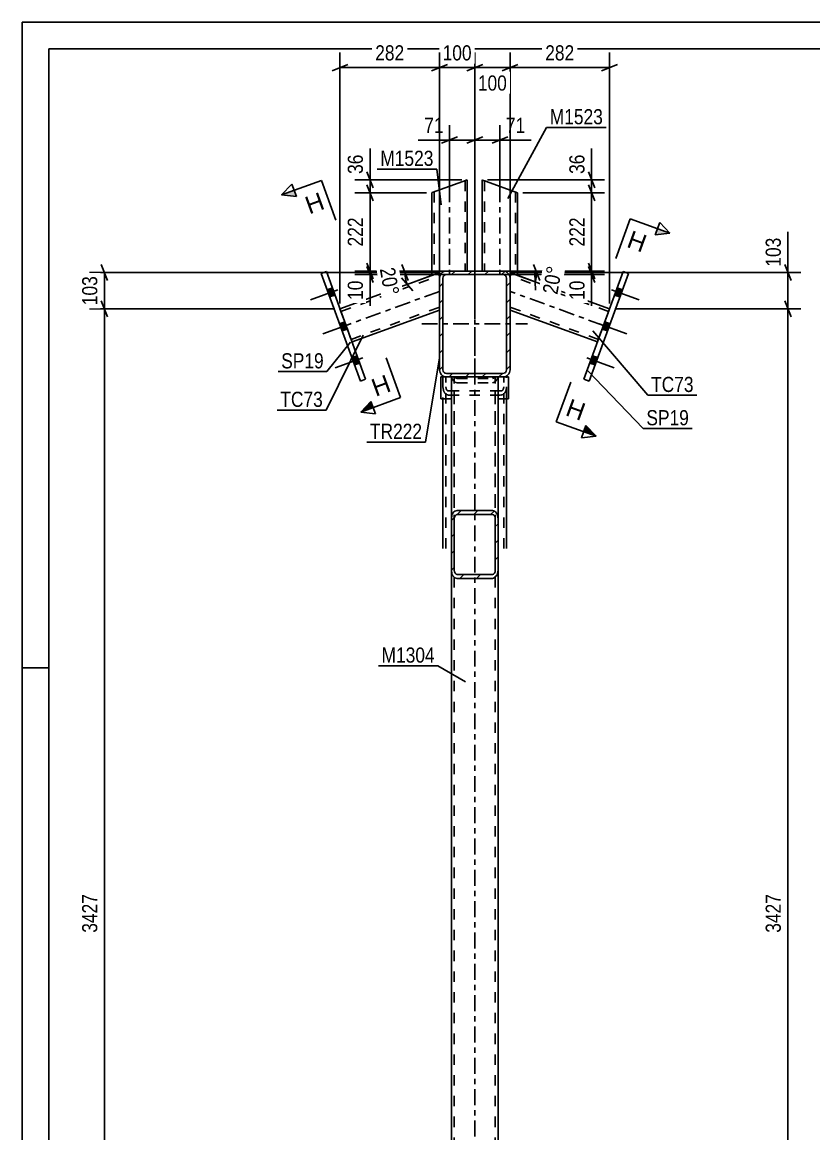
# Model space of a CAD drawing. Header units: millimetres. Extents: x 0 to 594, y 0 to 420.
# Drawn here: x 0 to 149.5, y 210 to 420 of the extents above; entities that cross this region are included whole.
import ezdxf

# ---------------------------------------------------------------- set-up
doc = ezdxf.new("R2010")
doc.units = ezdxf.units.MM
doc.linetypes.add('DXK_LINE_DOT2', pattern=[3.9198, 1.9599, -1.9599])
doc.linetypes.add('DXK_LINE_DOT3', pattern=[5.9187, 2.979, -0.9799, 0.9799, -0.9799])
doc.styles.add('Arial', font='ARIAL.TTF', dxfattribs={"height": 0.2})
doc.styles.add('Arial Narrow', font='ARIALN.TTF', dxfattribs={"height": 0.2})

# ---------------------------------------------------------------- blocks, each defined once
blk = doc.blocks.new('Unknown-761545824-1135 - 13794')
at = {"color": 5, "linetype": 'Continuous'}
for p, q in [((594, 420), (0, 420)), ((0, 420), (0, 0)), ((589, 415), (5, 415)), ((5, 415), (5, 5)), ((5, 298), (0, 298))]:
    blk.add_line(p, q, dxfattribs=at)
blk = doc.blocks.new('Part-761545824-5932 - 5885')
at = {"color": 2, "linetype": 'Continuous'}
for p, q in [((79.09, 352.99), (79.09, 352.99)), ((79.09, 352.99), (80.16, 352.99)), ((79.09, 348.88), (79.09, 352.99)), ((81.09, 348.88), (79.09, 348.88))]:
    blk.add_line(p, q, dxfattribs=at)
at = {"color": 7, "linetype": 'DXK_LINE_DOT2'}
for p, q in [((81.09, 352.99), (79.09, 352.99)), ((79.09, 352.99), (79.09, 352.99)), ((80.16, 352.99), (81.09, 352.99)), ((81.09, 352.99), (81.09, 352.99)), ((81.09, 352.99), (81.09, 348.88)), ((79.09, 348.88), (81.09, 348.88))]:
    blk.add_line(p, q, dxfattribs=at)
blk = doc.blocks.new('Part-761545824-6024 - 5885')
at = {"color": 2, "linetype": 'Continuous'}
for p, q in [((77.4, 372.18), (60.03, 365.86)), ((78.83, 372.7), (78.83, 371.66)), ((62.31, 359.59), (78.83, 365.6))]:
    blk.add_line(p, q, dxfattribs=at)
at = {"color": 7, "linetype": 'DXK_LINE_DOT2'}
for p, q in [((60.22, 365.36), (78.83, 372.13)), ((77.4, 372.18), (78.83, 372.7)), ((78.83, 371.66), (78.83, 365.6)), ((60.03, 365.86), (62.31, 359.59)), ((62.13, 360.09), (78.83, 366.17))]:
    blk.add_line(p, q, dxfattribs=at)
at = {"color": 7, "linetype": 'DXK_LINE_DOT3'}
blk.add_line((78.83, 369.15), (61.17, 362.73), dxfattribs=at)
blk = doc.blocks.new('Part-761545824-6029 - 5885')
at = {"color": 7, "linetype": 'DXK_LINE_DOT3'}
blk.add_line((85.49, 150.32), (85.49, 362.99), dxfattribs=at)
at = {"color": 7, "linetype": 'DXK_LINE_DOT2'}
for p, q in [((81.09, 352.99), (89.89, 352.99)), ((81.09, 316.47), (81.09, 352.99)), ((81.63, 160.32), (81.63, 352.99)), ((89.36, 160.32), (89.36, 352.99)), ((89.89, 316.47), (89.89, 352.99))]:
    blk.add_line(p, q, dxfattribs=at)
at = {"color": 2, "linetype": 'Continuous'}
for p, q in [((81.09, 196.85), (81.09, 316.47)), ((89.89, 196.85), (89.89, 316.47))]:
    blk.add_line(p, q, dxfattribs=at)
blk = doc.blocks.new('Part-761545824-6030 - 5885')
at = {"color": 7, "linetype": 'DXK_LINE_DOT2'}
for p, q in [((79.49, 352.99), (91.49, 352.99)), ((79.49, 352.99), (79.49, 348.88)), ((80.03, 320.55), (80.03, 352.99)), ((90.96, 320.55), (90.96, 352.99)), ((91.49, 348.88), (91.49, 352.99)), ((79.49, 351.11), (79.57, 350.51)), ((80.07, 350.81), (80.03, 351.11)), ((90.96, 351.11), (90.92, 350.81)), ((91.41, 350.51), (91.49, 351.11)), ((80.15, 349.67), (80.56, 349.55)), ((80.56, 350.33), (80.36, 350.39)), ((80.56, 350.33), (90.43, 350.33)), ((80.56, 349.55), (90.43, 349.55)), ((90.63, 350.39), (90.43, 350.33)), ((90.43, 349.55), (90.83, 349.67))]:
    blk.add_line(p, q, dxfattribs=at)
at = {"color": 2, "linetype": 'Continuous'}
for p, q in [((79.49, 320.55), (79.49, 348.88)), ((91.49, 320.55), (91.49, 348.88))]:
    blk.add_line(p, q, dxfattribs=at)
at = {"color": 7, "linetype": 'DXK_LINE_DOT2'}
for centre, radius, start, end in [((80.76, 350.97), 0.709, 193.2949, 235.5336), ((90.23, 350.97), 0.709, 304.4664, 346.7051), ((80.95, 350.84), 1.42, 193.2949, 235.5336), ((90.03, 350.84), 1.42, 304.4664, 346.7051)]:
    blk.add_arc(centre, radius, start, end, dxfattribs=at)
blk = doc.blocks.new('Part-761545824-6045 - 5885')
at = {"linetype": 'Continuous'}
h = blk.add_hatch(dxfattribs=at)
h.set_pattern_fill('', scale=0.7, style=0, pattern_type=0)
h.set_pattern_definition([(45, (81.0934, 316.4653), (-1.57154, 1.57154), [])])
h.paths.add_polyline_path([(81.09, 326.2), (81.09, 316.47), (81.17, 315.87), (81.41, 315.36), (81.75, 315.03), (82.16, 314.91), (88.83, 314.91), (89.23, 315.03), (89.58, 315.36), (89.81, 315.87), (89.89, 316.47), (89.89, 326.2), (89.81, 326.79), (89.58, 327.3), (89.23, 327.63), (88.83, 327.75), (82.16, 327.75), (81.75, 327.63), (81.41, 327.3), (81.17, 326.79)])
h.paths.add_polyline_path([(81.78, 326.75), (81.96, 326.92), (82.16, 326.98), (88.83, 326.98), (89.03, 326.92), (89.2, 326.75), (89.32, 326.49), (89.36, 326.2), (89.36, 316.47), (89.32, 316.17), (89.2, 315.91), (89.03, 315.75), (88.83, 315.69), (82.16, 315.69), (81.96, 315.75), (81.78, 315.91), (81.67, 316.17), (81.63, 316.47), (81.63, 326.2), (81.67, 326.49)])
at = {"color": 2, "linetype": 'Continuous'}
for p, q in [((81.09, 326.2), (81.09, 352.99)), ((89.89, 326.2), (89.89, 352.99)), ((82.16, 327.75), (81.75, 327.63)), ((82.16, 327.75), (88.83, 327.75)), ((89.23, 327.63), (88.83, 327.75)), ((81.17, 326.79), (81.09, 326.2)), ((81.09, 316.47), (81.09, 326.2)), ((81.63, 326.2), (81.67, 326.49)), ((81.63, 316.47), (81.63, 326.2)), ((81.96, 326.92), (82.16, 326.98)), ((82.16, 326.98), (88.83, 326.98)), ((88.83, 326.98), (89.03, 326.92)), ((89.32, 326.49), (89.36, 326.2)), ((89.36, 316.47), (89.36, 326.2)), ((89.89, 326.2), (89.81, 326.79)), ((89.89, 316.47), (89.89, 326.2)), ((81.09, 316.47), (81.17, 315.87)), ((81.67, 316.17), (81.63, 316.47)), ((81.75, 315.03), (82.16, 314.91)), ((82.16, 315.69), (81.96, 315.75)), ((82.16, 315.69), (88.83, 315.69)), ((89.03, 315.75), (88.83, 315.69)), ((88.83, 314.91), (89.23, 315.03)), ((89.36, 316.47), (89.32, 316.17)), ((89.81, 315.87), (89.89, 316.47)), ((82.16, 314.91), (88.83, 314.91))]:
    blk.add_line(p, q, dxfattribs=at)
at = {"color": 7, "linetype": 'DXK_LINE_DOT2'}
for p, q in [((81.09, 352.99), (89.89, 352.99)), ((81.17, 352.85), (81.16, 352.99)), ((81.63, 316.47), (81.63, 352.99)), ((81.74, 352.99), (81.78, 352.89)), ((81.78, 352.89), (81.96, 352.73)), ((89.03, 352.73), (89.2, 352.89)), ((89.2, 352.89), (89.25, 352.99)), ((89.36, 316.47), (89.36, 352.99)), ((89.83, 352.99), (89.81, 352.85)), ((82.16, 351.89), (81.75, 352.01)), ((81.96, 352.73), (82.16, 352.67)), ((82.16, 352.67), (88.83, 352.67)), ((82.16, 351.89), (88.83, 351.89)), ((88.83, 352.67), (89.03, 352.73)), ((89.23, 352.01), (88.83, 351.89)), ((81.09, 316.47), (81.09, 326.2)), ((89.89, 316.47), (89.89, 326.2))]:
    blk.add_line(p, q, dxfattribs=at)
for centre, start, end in [((82.55, 353.17), 193.2949, 235.5336), ((88.43, 353.17), 304.4664, 346.7051)]:
    blk.add_arc(centre, 1.42, start, end, dxfattribs=at)
at = {"color": 2, "linetype": 'Continuous'}
for centre, radius, start, end in [((82.55, 326.47), 1.42, 124.4664, 166.7051), ((88.43, 326.47), 1.42, 13.2949, 55.5336), ((82.36, 326.33), 0.709, 124.4664, 166.7051), ((88.63, 326.33), 0.709, 13.2949, 55.5336), ((82.55, 316.2), 1.42, 193.2949, 235.5336), ((82.36, 316.33), 0.709, 193.2949, 235.5336), ((88.63, 316.33), 0.709, 304.4664, 346.7051), ((88.43, 316.2), 1.42, 304.4664, 346.7051)]:
    blk.add_arc(centre, radius, start, end, dxfattribs=at)
blk = doc.blocks.new('Bolt-761545824-5917 - 5885')
at = {"linetype": 'Continuous'}
for points in [[(59.09, 368.46), (58.59, 369.84), (57.58, 369.47), (58.08, 368.09)], [(59.09, 368.46), (58.59, 369.84), (57.58, 369.47), (58.08, 368.09)], [(59.09, 368.46), (58.59, 369.84), (57.58, 369.47), (58.08, 368.09)], [(61.42, 362.04), (60.92, 363.41), (59.92, 363.05), (60.42, 361.67)], [(61.42, 362.04), (60.92, 363.41), (59.92, 363.05), (60.42, 361.67)], [(63.76, 355.61), (63.26, 356.99), (62.26, 356.63), (62.76, 355.25)], [(63.76, 355.61), (63.26, 356.99), (62.26, 356.63), (62.76, 355.25)], [(63.76, 355.61), (63.26, 356.99), (62.26, 356.63), (62.76, 355.25)]]:
    blk.add_hatch(color=1, dxfattribs=at).paths.add_polyline_path(points)
at = {"color": 1, "linetype": 'Continuous'}
for p, q in [((58.59, 369.84), (57.58, 369.47)), ((58.59, 369.84), (57.58, 369.47)), ((58.59, 369.84), (57.58, 369.47)), ((59.65, 369.44), (54.45, 367.55)), ((59.65, 369.44), (54.45, 367.55)), ((59.65, 369.44), (54.45, 367.55)), ((59.09, 368.46), (58.08, 368.09)), ((59.09, 368.46), (58.08, 368.09)), ((59.09, 368.46), (58.08, 368.09)), ((60.92, 363.41), (59.92, 363.05)), ((60.92, 363.41), (59.92, 363.05)), ((61.99, 363.02), (56.79, 361.13)), ((61.99, 363.02), (56.79, 361.13)), ((61.42, 362.04), (60.42, 361.67)), ((61.42, 362.04), (60.42, 361.67)), ((64.32, 356.6), (59.12, 354.71)), ((64.32, 356.6), (59.12, 354.71)), ((64.32, 356.6), (59.12, 354.71)), ((63.26, 356.99), (62.26, 356.63)), ((63.26, 356.99), (62.26, 356.63)), ((63.26, 356.99), (62.26, 356.63)), ((63.76, 355.61), (62.76, 355.25)), ((63.76, 355.61), (62.76, 355.25)), ((63.76, 355.61), (62.76, 355.25))]:
    blk.add_line(p, q, dxfattribs=at)
blk = doc.blocks.new('Bolt-761545824-5918 - 5885')
at = {"linetype": 'Continuous'}
for points in [[(112.4, 369.83), (111.9, 368.46), (112.9, 368.09), (113.4, 369.47)], [(112.4, 369.83), (111.9, 368.46), (112.9, 368.09), (113.4, 369.47)], [(112.4, 369.83), (111.9, 368.46), (112.9, 368.09), (113.4, 369.47)], [(110.06, 363.41), (109.56, 362.04), (110.57, 361.67), (111.07, 363.05)], [(110.06, 363.41), (109.56, 362.04), (110.57, 361.67), (111.07, 363.05)], [(107.73, 356.99), (107.23, 355.61), (108.23, 355.25), (108.73, 356.63)], [(107.73, 356.99), (107.23, 355.61), (108.23, 355.25), (108.73, 356.63)], [(107.73, 356.99), (107.23, 355.61), (108.23, 355.25), (108.73, 356.63)]]:
    blk.add_hatch(color=1, dxfattribs=at).paths.add_polyline_path(points)
at = {"color": 1, "linetype": 'Continuous'}
for p, q in [((112.4, 369.83), (113.4, 369.47)), ((112.4, 369.83), (113.4, 369.47)), ((112.4, 369.83), (113.4, 369.47)), ((111.34, 369.44), (116.54, 367.55)), ((111.34, 369.44), (116.54, 367.55)), ((111.34, 369.44), (116.54, 367.55)), ((111.9, 368.46), (112.9, 368.09)), ((111.9, 368.46), (112.9, 368.09)), ((111.9, 368.46), (112.9, 368.09)), ((110.06, 363.41), (111.07, 363.05)), ((110.06, 363.41), (111.07, 363.05)), ((109, 363.02), (114.2, 361.13)), ((109, 363.02), (114.2, 361.13)), ((109.56, 362.04), (110.57, 361.67)), ((109.56, 362.04), (110.57, 361.67)), ((106.66, 356.6), (111.86, 354.71)), ((106.66, 356.6), (111.86, 354.71)), ((106.66, 356.6), (111.86, 354.71)), ((107.23, 355.61), (108.23, 355.25)), ((107.23, 355.61), (108.23, 355.25)), ((107.23, 355.61), (108.23, 355.25)), ((107.73, 356.99), (108.73, 356.63)), ((107.73, 356.99), (108.73, 356.63)), ((107.73, 356.99), (108.73, 356.63))]:
    blk.add_line(p, q, dxfattribs=at)
blk = doc.blocks.new('Part-761545824-5921 - 5885')
at = {"color": 2, "linetype": 'Continuous'}
for p, q in [((77.46, 387.81), (83.26, 389.92)), ((84.06, 390.21), (83.26, 389.92)), ((84.06, 372.99), (84.06, 390.21)), ((77.4, 387.78), (77.46, 387.81)), ((77.4, 387.78), (77.4, 372.18)), ((78.83, 372.7), (77.4, 372.18)), ((80.16, 372.99), (78.83, 372.99)), ((78.83, 372.99), (78.83, 372.7))]:
    blk.add_line(p, q, dxfattribs=at)
at = {"color": 7, "linetype": 'DXK_LINE_DOT3'}
blk.add_line((80.73, 389), (80.73, 372.18), dxfattribs=at)
at = {"color": 7, "linetype": 'DXK_LINE_DOT2'}
for p, q in [((83.66, 390.07), (83.66, 372.99)), ((77.8, 387.93), (77.83, 387.94)), ((77.8, 387.93), (77.8, 372.32)), ((80.16, 372.99), (84.06, 372.99))]:
    blk.add_line(p, q, dxfattribs=at)
blk = doc.blocks.new('Part-761545824-5922 - 5885')
at = {"color": 2, "linetype": 'Continuous'}
for p, q in [((86.92, 372.99), (86.92, 390.21)), ((86.92, 390.21), (86.98, 390.19)), ((86.98, 390.19), (87.16, 390.13)), ((87.16, 390.13), (87.72, 389.92)), ((87.72, 389.92), (93.59, 387.78)), ((93.59, 387.78), (93.59, 372.18)), ((90.83, 372.99), (92.16, 372.99)), ((92.16, 372.99), (92.16, 372.7)), ((92.16, 372.7), (93.53, 372.2)), ((93.59, 372.18), (93.53, 372.2))]:
    blk.add_line(p, q, dxfattribs=at)
at = {"color": 7, "linetype": 'DXK_LINE_DOT2'}
for p, q in [((87.16, 390.13), (87.57, 389.98)), ((87.32, 390.07), (87.32, 372.99)), ((87.32, 390.07), (87.35, 390.05)), ((87.42, 390.03), (87.72, 389.92)), ((93.19, 387.93), (93.19, 372.32)), ((90.83, 372.99), (86.92, 372.99))]:
    blk.add_line(p, q, dxfattribs=at)
at = {"color": 7, "linetype": 'DXK_LINE_DOT3'}
blk.add_line((90.26, 389), (90.26, 372.18), dxfattribs=at)
blk = doc.blocks.new('Part-761545824-5931 - 5885')
at = {"color": 7, "linetype": 'DXK_LINE_DOT2'}
for p, q in [((91.89, 352.99), (89.89, 352.99)), ((89.89, 352.99), (89.89, 352.99)), ((90.83, 352.99), (89.89, 352.99)), ((89.89, 348.88), (89.89, 352.99)), ((91.89, 352.99), (91.89, 352.99)), ((89.89, 348.88), (91.89, 348.88))]:
    blk.add_line(p, q, dxfattribs=at)
at = {"color": 2, "linetype": 'Continuous'}
for p, q in [((91.89, 352.99), (90.83, 352.99)), ((91.89, 352.99), (91.89, 352.99)), ((91.89, 348.88), (91.89, 352.99)), ((89.89, 348.88), (91.89, 348.88))]:
    blk.add_line(p, q, dxfattribs=at)
blk = doc.blocks.new('Part-761545824-5980 - 5885')
at = {"linetype": 'Continuous'}
h = blk.add_hatch(dxfattribs=at)
h.set_pattern_fill('', scale=0.7, style=0, pattern_type=0)
h.set_pattern_definition([(45, (78.8267, 354.322), (-1.57154, 1.57154), [])])
h.paths.add_polyline_path([(78.83, 371.66), (78.83, 354.32), (78.93, 353.81), (79.22, 353.38), (79.65, 353.09), (80.16, 352.99), (90.83, 352.99), (91.34, 353.09), (91.77, 353.38), (92.06, 353.81), (92.16, 354.32), (92.16, 371.66), (92.06, 372.17), (91.77, 372.6), (91.34, 372.89), (90.83, 372.99), (80.16, 372.99), (79.65, 372.89), (79.22, 372.6), (78.93, 372.17)])
h.paths.add_polyline_path([(79.69, 372.13), (79.9, 372.27), (80.16, 372.32), (90.83, 372.32), (91.08, 372.27), (91.3, 372.13), (91.44, 371.91), (91.49, 371.66), (91.49, 354.32), (91.44, 354.07), (91.3, 353.85), (91.08, 353.71), (90.83, 353.66), (80.16, 353.66), (79.9, 353.71), (79.69, 353.85), (79.54, 354.07), (79.49, 354.32), (79.49, 371.66), (79.54, 371.91)])
at = {"color": 2, "linetype": 'Continuous'}
for p, q in [((78.93, 372.17), (78.83, 371.66)), ((79.49, 371.66), (79.54, 371.91)), ((80.16, 372.99), (79.65, 372.89)), ((79.9, 372.27), (80.16, 372.32)), ((80.16, 372.99), (90.83, 372.99)), ((80.16, 372.32), (90.83, 372.32)), ((91.34, 372.89), (90.83, 372.99)), ((90.83, 372.32), (91.08, 372.27)), ((91.44, 371.91), (91.49, 371.66)), ((92.16, 371.66), (92.06, 372.17)), ((78.83, 354.32), (78.83, 371.66)), ((79.49, 354.32), (79.49, 371.66)), ((91.49, 354.32), (91.49, 371.66)), ((92.16, 354.32), (92.16, 371.66)), ((78.83, 354.32), (78.93, 353.81)), ((79.54, 354.07), (79.49, 354.32)), ((79.65, 353.09), (80.16, 352.99)), ((80.16, 353.66), (79.9, 353.71)), ((80.16, 353.66), (90.83, 353.66)), ((80.16, 352.99), (90.83, 352.99)), ((91.08, 353.71), (90.83, 353.66)), ((90.83, 352.99), (91.34, 353.09)), ((91.49, 354.32), (91.44, 354.07)), ((92.06, 353.81), (92.16, 354.32))]:
    blk.add_line(p, q, dxfattribs=at)
at = {"color": 7, "linetype": 'DXK_LINE_DOT3'}
for p, q in [((85.49, 352.99), (85.49, 372.99)), ((75.49, 362.99), (95.49, 362.99))]:
    blk.add_line(p, q, dxfattribs=at)
at = {"color": 2, "linetype": 'Continuous'}
for centre, radius, start, end in [((80.16, 371.66), 1.33, 112.5, 157.5), ((80.16, 371.66), 0.667, 112.5, 157.5), ((90.83, 371.66), 0.667, 22.5, 67.5), ((90.83, 371.66), 1.33, 22.5, 67.5), ((80.16, 354.32), 1.33, 202.5, 247.5), ((80.16, 354.32), 0.667, 202.5, 247.5), ((90.83, 354.32), 0.667, 292.5, 337.5), ((90.83, 354.32), 1.33, 292.5, 337.5)]:
    blk.add_arc(centre, radius, start, end, dxfattribs=at)
blk = doc.blocks.new('Part-761545824-6009 - 5885')
at = {"color": 2, "linetype": 'Continuous'}
for p, q in [((56.47, 372.54), (57.47, 372.91)), ((56.47, 372.54), (63.88, 352.18)), ((64.88, 352.55), (57.47, 372.91)), ((63.88, 352.18), (64.88, 352.55))]:
    blk.add_line(p, q, dxfattribs=at)
blk = doc.blocks.new('Part-761545824-6010 - 5885')
at = {"color": 2, "linetype": 'Continuous'}
for p, q in [((113.52, 372.9), (106.11, 352.54)), ((107.11, 352.18), (114.52, 372.54)), ((114.52, 372.54), (113.52, 372.9)), ((106.11, 352.54), (107.11, 352.18))]:
    blk.add_line(p, q, dxfattribs=at)
blk = doc.blocks.new('Part-761545824-6011 - 5885')
at = {"color": 2, "linetype": 'Continuous'}
for p, q in [((92.16, 372.7), (92.16, 371.66)), ((110.95, 365.86), (93.59, 372.18)), ((108.67, 359.59), (92.16, 365.6))]:
    blk.add_line(p, q, dxfattribs=at)
at = {"color": 7, "linetype": 'DXK_LINE_DOT2'}
for p, q in [((93.59, 372.18), (92.16, 372.7)), ((92.16, 372.7), (92.16, 372.13)), ((110.77, 365.36), (92.16, 372.13)), ((92.16, 365.6), (92.16, 371.66)), ((108.86, 360.09), (92.16, 366.17)), ((108.67, 359.59), (110.95, 365.86))]:
    blk.add_line(p, q, dxfattribs=at)
at = {"color": 7, "linetype": 'DXK_LINE_DOT3'}
blk.add_line((109.81, 362.72), (92.16, 369.15), dxfattribs=at)
blk = doc.blocks.new('StraightDimension-761545824-10678 - 5885')
at = {"color": 7, "linetype": 'Continuous'}
for p, q in [((59.03, 365.86), (12.68, 365.86)), ((16.13, 364.36), (14.93, 367.36)), ((15.53, 137.41), (15.53, 365.86))]:
    blk.add_line(p, q, dxfattribs=at)
at = {"color": 0}
blk.add_wipeout([(14.78, 255.89), (10.58, 255.89), (10.58, 247.38), (14.78, 247.38)], dxfattribs=at)
at = {"color": 3, "style": 'Arial Narrow'}
blk.add_text('3427', height=2.863, rotation=90.0002, dxfattribs=at).set_placement((14.18, 247.98))
blk = doc.blocks.new('StraightDimension-761545824-10325 - 5885')
at = {"color": 7, "linetype": 'Continuous'}
for p, q in [((108.18, 386.28), (106.98, 389.28)), ((94.59, 387.78), (109.98, 387.78)), ((107.58, 372.99), (107.58, 387.78)), ((106.98, 374.49), (108.18, 371.49)), ((91.52, 372.99), (109.98, 372.99))]:
    blk.add_line(p, q, dxfattribs=at)
at = {"color": 0}
blk.add_wipeout([(106.83, 383.73), (102.63, 383.73), (102.63, 377.04), (106.83, 377.04)], dxfattribs=at)
at = {"color": 3, "style": 'Arial Narrow'}
blk.add_text('222', height=2.863, rotation=90.0002, dxfattribs=at).set_placement((106.23, 377.64))
blk = doc.blocks.new('StraightDimension-761545824-10258 - 5885')
at = {"color": 7, "linetype": 'Continuous'}
for p, q in [((66.31, 386.28), (65.11, 389.28)), ((76.4, 387.78), (62.86, 387.78)), ((65.71, 372.99), (65.71, 387.78)), ((65.11, 374.49), (66.31, 371.49)), ((79.73, 372.99), (62.86, 372.99))]:
    blk.add_line(p, q, dxfattribs=at)
at = {"color": 0}
blk.add_wipeout([(64.96, 383.73), (60.76, 383.73), (60.76, 377.04), (64.96, 377.04)], dxfattribs=at)
at = {"color": 3, "style": 'Arial Narrow'}
blk.add_text('222', height=2.863, rotation=90.0002, dxfattribs=at).set_placement((64.36, 377.64))
blk = doc.blocks.new('StraightDimension-761545824-10105 - 5885')
at = {"color": 7, "linetype": 'Continuous'}
for p, q in [((85.49, 363.99), (85.49, 400.58)), ((90.26, 388.63), (90.26, 400.58)), ((83.99, 397.13), (86.99, 398.33)), ((85.49, 397.73), (90.26, 397.73)), ((91.76, 398.33), (88.76, 397.13))]:
    blk.add_line(p, q, dxfattribs=at)
at = {"color": 0}
blk.add_wipeout([(95.64, 398.48), (95.64, 402.68), (90.78, 402.68), (90.78, 398.48)], dxfattribs=at)
at = {"color": 7, "linetype": 'Continuous'}
blk.add_line((90.26, 397.73), (96.16, 397.73), dxfattribs=at)
blk.add_line((90.26, 397.73), (96.16, 397.73), dxfattribs=at)
at = {"color": 3, "style": 'Arial Narrow'}
blk.add_text('71', height=2.863, dxfattribs=at).set_placement((91.38, 399.08))
blk = doc.blocks.new('StraightDimension-761545824-10106 - 5885')
at = {"color": 7, "linetype": 'Continuous'}
for p, q in [((80.73, 389.07), (80.73, 400.58)), ((85.49, 363.99), (85.49, 400.58)), ((79.23, 397.13), (82.23, 398.33)), ((80.73, 397.73), (85.49, 397.73)), ((86.99, 398.33), (83.99, 397.13))]:
    blk.add_line(p, q, dxfattribs=at)
at = {"color": 0}
blk.add_wipeout([(80.21, 398.48), (80.21, 402.68), (75.35, 402.68), (75.35, 398.48)], dxfattribs=at)
at = {"color": 7, "linetype": 'Continuous'}
blk.add_line((80.73, 397.73), (74.82, 397.73), dxfattribs=at)
blk.add_line((80.73, 397.73), (74.82, 397.73), dxfattribs=at)
at = {"color": 3, "style": 'Arial Narrow'}
blk.add_text('71', height=2.863, dxfattribs=at).set_placement((75.95, 399.08))
blk = doc.blocks.new('StraightDimension-761545824-10172 - 5885')
at = {"color": 7, "linetype": 'Continuous'}
for p, q in [((92.16, 368.01), (92.16, 414.28)), ((110.95, 366.86), (110.95, 414.28)), ((93.66, 412.03), (90.66, 410.83)), ((109.45, 410.83), (112.45, 412.03)), ((92.16, 411.43), (110.95, 411.43))]:
    blk.add_line(p, q, dxfattribs=at)
at = {"color": 0}
blk.add_wipeout([(104.9, 412.18), (104.9, 416.38), (98.21, 416.38), (98.21, 412.18)], dxfattribs=at)
at = {"color": 3, "style": 'Arial Narrow'}
blk.add_text('282', height=2.863, dxfattribs=at).set_placement((98.81, 412.78))
blk = doc.blocks.new('StraightDimension-761545824-10173 - 5885')
at = {"color": 7, "linetype": 'Continuous'}
for p, q in [((85.49, 363.99), (85.49, 413.83)), ((92.16, 368.01), (92.16, 413.83)), ((83.99, 410.83), (86.99, 412.03)), ((93.66, 412.03), (90.66, 410.83)), ((85.49, 411.43), (92.16, 411.43))]:
    blk.add_line(p, q, dxfattribs=at)
at = {"color": 0}
blk.add_wipeout([(92.17, 406.48), (92.17, 410.68), (85.48, 410.68), (85.48, 406.48)], dxfattribs=at)
at = {"color": 3, "style": 'Arial Narrow'}
blk.add_text('100', height=2.863, dxfattribs=at).set_placement((86.08, 407.08))
blk = doc.blocks.new('StraightDimension-761545824-10174 - 5885')
at = {"color": 7, "linetype": 'Continuous'}
for p, q in [((78.83, 371.46), (78.83, 414.28)), ((85.49, 363.99), (85.49, 414.28)), ((77.33, 410.83), (80.33, 412.03)), ((86.99, 412.03), (83.99, 410.83)), ((78.83, 411.43), (85.49, 411.43))]:
    blk.add_line(p, q, dxfattribs=at)
at = {"color": 0}
blk.add_wipeout([(85.5, 412.18), (85.5, 416.38), (78.82, 416.38), (78.82, 412.18)], dxfattribs=at)
at = {"color": 3, "style": 'Arial Narrow'}
blk.add_text('100', height=2.863, dxfattribs=at).set_placement((79.42, 412.78))
blk = doc.blocks.new('StraightDimension-761545824-10175 - 5885')
at = {"color": 7, "linetype": 'Continuous'}
for p, q in [((60.03, 366.86), (60.03, 414.28)), ((78.83, 371.46), (78.83, 414.28)), ((61.53, 412.03), (58.53, 410.83)), ((77.33, 410.83), (80.33, 412.03)), ((60.03, 411.43), (78.83, 411.43))]:
    blk.add_line(p, q, dxfattribs=at)
at = {"color": 0}
blk.add_wipeout([(72.77, 412.18), (72.77, 416.38), (66.09, 416.38), (66.09, 412.18)], dxfattribs=at)
at = {"color": 3, "style": 'Arial Narrow'}
blk.add_text('282', height=2.863, dxfattribs=at).set_placement((66.69, 412.78))
blk = doc.blocks.new('StraightDimension-761545824-10257 - 5885')
at = {"color": 7, "linetype": 'Continuous'}
for p, q in [((65.11, 391.71), (66.31, 388.71)), ((83.06, 390.21), (62.86, 390.21)), ((66.31, 386.28), (65.11, 389.28)), ((65.71, 387.78), (65.71, 390.21)), ((76.4, 387.78), (62.86, 387.78))]:
    blk.add_line(p, q, dxfattribs=at)
at = {"color": 0}
blk.add_wipeout([(64.96, 395.59), (60.76, 395.59), (60.76, 390.74), (64.96, 390.74)], dxfattribs=at)
at = {"color": 7, "linetype": 'Continuous'}
blk.add_line((65.71, 390.21), (65.71, 396.12), dxfattribs=at)
blk.add_line((65.71, 390.21), (65.71, 396.12), dxfattribs=at)
at = {"color": 3, "style": 'Arial Narrow'}
blk.add_text('36', height=2.863, rotation=90.0002, dxfattribs=at).set_placement((64.36, 391.34))
blk = doc.blocks.new('StraightDimension-761545824-10259 - 5885')
at = {"color": 7, "linetype": 'Continuous'}
for p, q in [((65.11, 374.49), (66.31, 371.49)), ((66.31, 370.82), (65.11, 373.82)), ((79.73, 372.99), (62.86, 372.99)), ((80.99, 372.32), (62.86, 372.32)), ((65.71, 372.32), (65.71, 372.99))]:
    blk.add_line(p, q, dxfattribs=at)
at = {"color": 0}
blk.add_wipeout([(64.96, 371.8), (60.76, 371.8), (60.76, 366.94), (64.96, 366.94)], dxfattribs=at)
at = {"color": 7, "linetype": 'Continuous'}
blk.add_line((65.71, 372.32), (65.71, 366.42), dxfattribs=at)
blk.add_line((65.71, 372.32), (65.71, 366.42), dxfattribs=at)
at = {"color": 3, "style": 'Arial Narrow'}
blk.add_text('10', height=2.863, rotation=90.0002, dxfattribs=at).set_placement((64.36, 367.54))
blk = doc.blocks.new('StraightDimension-761545824-10324 - 5885')
at = {"color": 7, "linetype": 'Continuous'}
for p, q in [((106.98, 391.71), (108.18, 388.71)), ((87.92, 390.21), (109.98, 390.21)), ((108.18, 386.28), (106.98, 389.28)), ((107.58, 387.78), (107.58, 390.21)), ((94.59, 387.78), (109.98, 387.78))]:
    blk.add_line(p, q, dxfattribs=at)
at = {"color": 0}
blk.add_wipeout([(106.83, 395.59), (102.63, 395.59), (102.63, 390.74), (106.83, 390.74)], dxfattribs=at)
at = {"color": 7, "linetype": 'Continuous'}
blk.add_line((107.58, 390.21), (107.58, 396.12), dxfattribs=at)
blk.add_line((107.58, 390.21), (107.58, 396.12), dxfattribs=at)
at = {"color": 3, "style": 'Arial Narrow'}
blk.add_text('36', height=2.863, rotation=90.0002, dxfattribs=at).set_placement((106.23, 391.34))
blk = doc.blocks.new('StraightDimension-761545824-10326 - 5885')
at = {"color": 7, "linetype": 'Continuous'}
for p, q in [((106.98, 374.49), (108.18, 371.49)), ((108.18, 370.82), (106.98, 373.82)), ((90.01, 372.32), (109.98, 372.32)), ((91.52, 372.99), (109.98, 372.99)), ((107.58, 372.32), (107.58, 372.99))]:
    blk.add_line(p, q, dxfattribs=at)
at = {"color": 0}
blk.add_wipeout([(106.83, 371.8), (102.63, 371.8), (102.63, 366.94), (106.83, 366.94)], dxfattribs=at)
at = {"color": 7, "linetype": 'Continuous'}
blk.add_line((107.58, 372.32), (107.58, 366.42), dxfattribs=at)
blk.add_line((107.58, 372.32), (107.58, 366.42), dxfattribs=at)
at = {"color": 3, "style": 'Arial Narrow'}
blk.add_text('10', height=2.863, rotation=90.0002, dxfattribs=at).set_placement((106.23, 367.54))
blk = doc.blocks.new('StraightDimension-761545824-10677 - 5885')
at = {"color": 7, "linetype": 'Continuous'}
for p, q in [((14.93, 374.2), (16.13, 371.2)), ((77.83, 372.7), (12.68, 372.7)), ((15.53, 365.86), (15.53, 372.7)), ((59.03, 365.86), (12.68, 365.86)), ((16.13, 364.36), (14.93, 367.36))]:
    blk.add_line(p, q, dxfattribs=at)
at = {"color": 0}
blk.add_wipeout([(14.78, 372.62), (10.58, 372.62), (10.58, 365.94), (14.78, 365.94)], dxfattribs=at)
at = {"color": 3, "style": 'Arial Narrow'}
blk.add_text('103', height=2.863, rotation=90.0002, dxfattribs=at).set_placement((14.18, 366.54))
blk = doc.blocks.new('AngleDimension-761545824-10748 - 5885')
at = {"color": 7, "linetype": 'Continuous'}
for p, q in [((71.72, 374.2), (72.92, 371.2)), ((72.32, 372.7), (78.83, 372.7)), ((72.72, 370.47), (78.83, 372.7)), ((77.89, 372.36), (72.72, 370.47)), ((73.79, 369.27), (71.64, 371.68))]:
    blk.add_line(p, q, dxfattribs=at)
blk.add_arc((78.83, 372.7), 6.5, 180, 200, dxfattribs=at)
at = {"color": 0}
blk.add_wipeout([(67.96, 367.5), (72.1, 368.23), (70.98, 374.59), (66.84, 373.86)], dxfattribs=at)
at = {"color": 3, "style": 'Arial Narrow'}
blk.add_text('20°', height=2.863, rotation=-80.0021, dxfattribs=at).set_placement((67.54, 373.38))
blk = doc.blocks.new('StraightDimension-761545824-10775 - 5885')
at = {"color": 7, "linetype": 'Continuous'}
for p, q in [((144.07, 374.2), (145.27, 371.2)), ((93.16, 372.7), (147.07, 372.7)), ((144.67, 365.86), (144.67, 372.7)), ((111.95, 365.86), (147.07, 365.86)), ((145.27, 364.36), (144.07, 367.36))]:
    blk.add_line(p, q, dxfattribs=at)
at = {"color": 0}
blk.add_wipeout([(143.92, 379.91), (139.72, 379.91), (139.72, 373.22), (143.92, 373.22)], dxfattribs=at)
at = {"color": 7, "linetype": 'Continuous'}
blk.add_line((144.67, 372.7), (144.67, 380.43), dxfattribs=at)
blk.add_line((144.67, 372.7), (144.67, 380.43), dxfattribs=at)
at = {"color": 3, "style": 'Arial Narrow'}
blk.add_text('103', height=2.863, rotation=90.0002, dxfattribs=at).set_placement((143.32, 373.82))
blk = doc.blocks.new('StraightDimension-761545824-10776 - 5885')
at = {"color": 7, "linetype": 'Continuous'}
for p, q in [((111.95, 365.86), (147.07, 365.86)), ((145.27, 364.36), (144.07, 367.36)), ((144.67, 137.41), (144.67, 365.86))]:
    blk.add_line(p, q, dxfattribs=at)
at = {"color": 0}
blk.add_wipeout([(143.92, 255.89), (139.72, 255.89), (139.72, 247.38), (143.92, 247.38)], dxfattribs=at)
at = {"color": 3, "style": 'Arial Narrow'}
blk.add_text('3427', height=2.863, rotation=90.0002, dxfattribs=at).set_placement((143.32, 247.98))
blk = doc.blocks.new('AngleDimension-761545824-10812 - 5885')
at = {"color": 7, "linetype": 'Continuous'}
for p, q in [((96.59, 374.2), (97.79, 371.2)), ((97.19, 372.7), (92.16, 372.7)), ((96.89, 370.98), (92.16, 372.7)), ((93.1, 372.36), (96.89, 370.98)), ((96.94, 369.36), (96.84, 372.59))]:
    blk.add_line(p, q, dxfattribs=at)
blk.add_arc((92.16, 372.7), 5.03, 340, 0, dxfattribs=at)
at = {"color": 0}
blk.add_wipeout([(102.7, 374.12), (98.56, 374.85), (97.44, 368.49), (101.58, 367.76)], dxfattribs=at)
at = {"color": 3, "style": 'Arial Narrow'}
blk.add_text('20°', height=2.863, rotation=80.0021, dxfattribs=at).set_placement((101.09, 368.45))
blk = doc.blocks.new('SectionMark-761545824-17695 - 5885')
at = {"linetype": 'Continuous'}
blk.add_hatch(color=6, dxfattribs=at).paths.add_polyline_path([(119.6, 379.82), (120.02, 381), (122.37, 380.14)])
at = {"color": 6, "linetype": 'Continuous'}
for p, q in [((119.6, 379.82), (120.45, 382.17)), ((122.37, 380.14), (119.6, 379.82)), ((120.45, 382.17), (122.37, 380.14)), ((108.41, 341.77), (105.63, 341.45))]:
    blk.add_line(p, q, dxfattribs=at)
at = {"color": 0, "linetype": 'Continuous'}
for points in [[(117.17, 376.45), (118.36, 379.74), (115.2, 380.89), (114, 377.6)], [(105.59, 344.65), (106.79, 347.94), (103.62, 349.09), (102.43, 345.81)]]:
    blk.add_wipeout(points, dxfattribs=at)
at = {"linetype": 'Continuous'}
blk.add_hatch(color=6, dxfattribs=at).paths.add_polyline_path([(106.06, 342.62), (106.48, 343.8), (108.41, 341.77)])
at = {"color": 6, "linetype": 'Continuous'}
for p, q in [((114.86, 382.88), (112.12, 375.36)), ((114.86, 382.88), (122.37, 380.14)), ((100.89, 344.5), (103.63, 352.02)), ((100.89, 344.5), (108.41, 341.77)), ((106.48, 343.8), (105.63, 341.45)), ((108.41, 341.77), (106.48, 343.8))]:
    blk.add_line(p, q, dxfattribs=at)
at = {"color": 3, "linetype": 'Continuous', "style": 'Arial'}
for p in [(114, 377.6), (102.43, 345.81)]:
    blk.add_text('H', height=3.34, rotation=-20.002, dxfattribs=at).set_placement(p)
blk = doc.blocks.new('Mark-761545824-10060 - 5885')
at = {"color": 0}
blk.add_wipeout([(126.84, 350.14), (126.84, 353.14), (118.81, 353.14), (118.81, 350.14)], dxfattribs=at)
blk.add_wipeout([(126.84, 350.14), (126.84, 353.14), (118.81, 353.14), (118.81, 350.14)], dxfattribs=at)
at = {"color": 30, "linetype": 'Continuous'}
for p, q in [((107.8, 361.7), (118.21, 349.54)), ((118.21, 349.54), (127.44, 349.54))]:
    blk.add_line(p, q, dxfattribs=at)
at = {"color": 3, "style": 'Arial Narrow'}
blk.add_text('TC73', height=2.863, dxfattribs=at).set_placement((118.81, 350.14))
blk = doc.blocks.new('Mark-761545824-10042 - 5885')
at = {"color": 0}
blk.add_wipeout([(109.73, 400.72), (109.73, 403.72), (99.67, 403.72), (99.67, 400.72)], dxfattribs=at)
blk.add_wipeout([(109.73, 400.72), (109.73, 403.72), (99.67, 403.72), (99.67, 400.72)], dxfattribs=at)
at = {"color": 30, "linetype": 'Continuous'}
for p, q in [((91.72, 386.7), (99.07, 400.12)), ((99.07, 400.12), (110.33, 400.12))]:
    blk.add_line(p, q, dxfattribs=at)
at = {"color": 3, "style": 'Arial Narrow'}
blk.add_text('M1523', height=2.863, dxfattribs=at).set_placement((99.67, 400.72))
blk = doc.blocks.new('Mark-761545824-10057 - 5885')
at = {"color": 0}
blk.add_wipeout([(125.96, 343.85), (125.96, 346.85), (117.92, 346.85), (117.92, 343.85)], dxfattribs=at)
blk.add_wipeout([(125.96, 343.85), (125.96, 346.85), (117.92, 346.85), (117.92, 343.85)], dxfattribs=at)
at = {"color": 30, "linetype": 'Continuous'}
for p, q in [((106.74, 354.28), (117.32, 343.25)), ((117.32, 343.25), (126.56, 343.25))]:
    blk.add_line(p, q, dxfattribs=at)
at = {"color": 3, "style": 'Arial Narrow'}
blk.add_text('SP19', height=2.863, dxfattribs=at).set_placement((117.92, 343.85))
blk = doc.blocks.new('Mark-761545824-9616 - 5885')
at = {"color": 0}
blk.add_wipeout([(77.94, 299.01), (77.94, 302.01), (67.89, 302.01), (67.89, 299.01)], dxfattribs=at)
blk.add_wipeout([(77.94, 299.01), (77.94, 302.01), (67.89, 302.01), (67.89, 299.01)], dxfattribs=at)
at = {"color": 30, "linetype": 'Continuous'}
for p in [(67.29, 298.41), (83.74, 295.41)]:
    blk.add_line(p, (78.54, 298.41), dxfattribs=at)
at = {"color": 3, "style": 'Arial Narrow'}
blk.add_text('M1304', height=2.863, dxfattribs=at).set_placement((67.89, 299.01))
blk = doc.blocks.new('Mark-761545824-10039 - 5885')
at = {"color": 0}
blk.add_wipeout([(77.71, 392.86), (77.71, 395.86), (67.65, 395.86), (67.65, 392.86)], dxfattribs=at)
blk.add_wipeout([(77.71, 392.86), (77.71, 395.86), (67.65, 395.86), (67.65, 392.86)], dxfattribs=at)
at = {"color": 30, "linetype": 'Continuous'}
for p in [(67.05, 392.26), (79.14, 385.53)]:
    blk.add_line(p, (78.31, 392.26), dxfattribs=at)
at = {"color": 3, "style": 'Arial Narrow'}
blk.add_text('M1523', height=2.863, dxfattribs=at).set_placement((67.65, 392.86))
blk = doc.blocks.new('Mark-761545824-10051 - 5885')
at = {"color": 0}
blk.add_wipeout([(75.56, 341.28), (75.56, 344.28), (65.69, 344.28), (65.69, 341.28)], dxfattribs=at)
blk.add_wipeout([(75.56, 341.28), (75.56, 344.28), (65.69, 344.28), (65.69, 341.28)], dxfattribs=at)
at = {"color": 30, "linetype": 'Continuous'}
for p in [(78.83, 356.58), (65.09, 340.68)]:
    blk.add_line(p, (76.16, 340.68), dxfattribs=at)
at = {"color": 3, "style": 'Arial Narrow'}
blk.add_text('TR222', height=2.863, dxfattribs=at).set_placement((65.69, 341.28))
blk = doc.blocks.new('Mark-761545824-10054 - 5885')
at = {"color": 0}
blk.add_wipeout([(56.97, 354.6), (56.97, 357.6), (48.93, 357.6), (48.93, 354.6)], dxfattribs=at)
blk.add_wipeout([(56.97, 354.6), (56.97, 357.6), (48.93, 357.6), (48.93, 354.6)], dxfattribs=at)
at = {"color": 30, "linetype": 'Continuous'}
for p in [(62.03, 359.55), (48.33, 354)]:
    blk.add_line(p, (57.57, 354), dxfattribs=at)
at = {"color": 3, "style": 'Arial Narrow'}
blk.add_text('SP19', height=2.863, dxfattribs=at).set_placement((48.93, 354.6))
blk = doc.blocks.new('Mark-761545824-10063 - 5885')
at = {"color": 0}
blk.add_wipeout([(56.8, 347.33), (56.8, 350.33), (48.76, 350.33), (48.76, 347.33)], dxfattribs=at)
blk.add_wipeout([(56.8, 347.33), (56.8, 350.33), (48.76, 350.33), (48.76, 347.33)], dxfattribs=at)
at = {"color": 30, "linetype": 'Continuous'}
for p in [(64.39, 360.9), (48.16, 346.73)]:
    blk.add_line(p, (57.4, 346.73), dxfattribs=at)
at = {"color": 3, "style": 'Arial Narrow'}
blk.add_text('TC73', height=2.863, dxfattribs=at).set_placement((48.76, 347.33))
blk = doc.blocks.new('SectionMark-761545824-11008 - 5885')
at = {"linetype": 'Continuous'}
blk.add_hatch(color=6, dxfattribs=at).paths.add_polyline_path([(51.36, 388.22), (51.79, 387.05), (49.01, 387.37)])
at = {"color": 6, "linetype": 'Continuous'}
for p, q in [((49.01, 387.37), (50.93, 389.4)), ((51.79, 387.05), (50.93, 389.4)), ((49.01, 387.37), (51.79, 387.05)), ((66.72, 346.01), (63.95, 346.33))]:
    blk.add_line(p, q, dxfattribs=at)
at = {"color": 0, "linetype": 'Continuous'}
for points in [[(57.39, 384.83), (56.19, 388.12), (53.02, 386.96), (54.22, 383.67)], [(69.93, 350.37), (68.73, 353.66), (65.56, 352.51), (66.76, 349.22)]]:
    blk.add_wipeout(points, dxfattribs=at)
at = {"linetype": 'Continuous'}
blk.add_hatch(color=6, dxfattribs=at).paths.add_polyline_path([(65.87, 348.36), (66.3, 347.19), (63.95, 346.33)])
at = {"color": 6, "linetype": 'Continuous'}
for p, q in [((56.53, 390.1), (49.01, 387.37)), ((56.53, 390.1), (59.27, 382.59)), ((71.46, 349.07), (68.73, 356.59)), ((71.46, 349.07), (63.95, 346.33)), ((63.95, 346.33), (65.87, 348.36)), ((65.87, 348.36), (66.72, 346.01))]:
    blk.add_line(p, q, dxfattribs=at)
at = {"color": 3, "linetype": 'Continuous', "style": 'Arial'}
for p in [(54.22, 383.67), (66.76, 349.22)]:
    blk.add_text('H', height=3.34, rotation=20.002, dxfattribs=at).set_placement(p)

msp = doc.modelspace()

# ---------------------------------------------------------------- block references
for name in ['Unknown-761545824-1135 - 13794', 'Part-761545824-5921 - 5885', 'Part-761545824-5922 - 5885', 'Part-761545824-6009 - 5885', 'Part-761545824-6024 - 5885', 'Part-761545824-5980 - 5885', 'Part-761545824-6011 - 5885', 'Part-761545824-6010 - 5885', 'Bolt-761545824-5917 - 5885', 'Bolt-761545824-5918 - 5885', 'Part-761545824-6029 - 5885', 'Part-761545824-5932 - 5885', 'Part-761545824-6030 - 5885', 'Part-761545824-6045 - 5885', 'Part-761545824-5931 - 5885']:
    msp.add_blockref(name, (0, 0))

# ---------------------------------------------------------------- next in the draw order: block references
for name in ['StraightDimension-761545824-10258 - 5885', 'StraightDimension-761545824-10325 - 5885', 'StraightDimension-761545824-10678 - 5885', 'Mark-761545824-10051 - 5885', 'Mark-761545824-9616 - 5885']:
    msp.add_blockref(name, (0, 0))

# ---------------------------------------------------------------- next in the draw order: block references
for name in ['StraightDimension-761545824-10105 - 5885', 'Mark-761545824-10054 - 5885']:
    msp.add_blockref(name, (0, 0))

# ---------------------------------------------------------------- next in the draw order: block references
for name in ['StraightDimension-761545824-10172 - 5885', 'StraightDimension-761545824-10106 - 5885', 'Mark-761545824-10063 - 5885']:
    msp.add_blockref(name, (0, 0))

# ---------------------------------------------------------------- next in the draw order: block references
msp.add_blockref('StraightDimension-761545824-10173 - 5885', (0, 0))

# ---------------------------------------------------------------- next in the draw order: block references
for name in ['StraightDimension-761545824-10174 - 5885', 'StraightDimension-761545824-10326 - 5885']:
    msp.add_blockref(name, (0, 0))

# ---------------------------------------------------------------- next in the draw order: block references
for name in ['StraightDimension-761545824-10175 - 5885', 'StraightDimension-761545824-10324 - 5885', 'StraightDimension-761545824-10775 - 5885']:
    msp.add_blockref(name, (0, 0))

# ---------------------------------------------------------------- next in the draw order: block references
for name in ['Mark-761545824-10042 - 5885', 'StraightDimension-761545824-10257 - 5885', 'StraightDimension-761545824-10259 - 5885', 'AngleDimension-761545824-10812 - 5885', 'StraightDimension-761545824-10776 - 5885']:
    msp.add_blockref(name, (0, 0))

# ---------------------------------------------------------------- next in the draw order: block references
for name in ['Mark-761545824-10039 - 5885', 'SectionMark-761545824-17695 - 5885', 'StraightDimension-761545824-10677 - 5885']:
    msp.add_blockref(name, (0, 0))

# ---------------------------------------------------------------- next in the draw order: block references
for name in ['AngleDimension-761545824-10748 - 5885', 'Mark-761545824-10060 - 5885']:
    msp.add_blockref(name, (0, 0))

# ---------------------------------------------------------------- next in the draw order: block references
for name in ['SectionMark-761545824-11008 - 5885', 'Mark-761545824-10057 - 5885']:
    msp.add_blockref(name, (0, 0))

doc.saveas('drawing.dxf')
